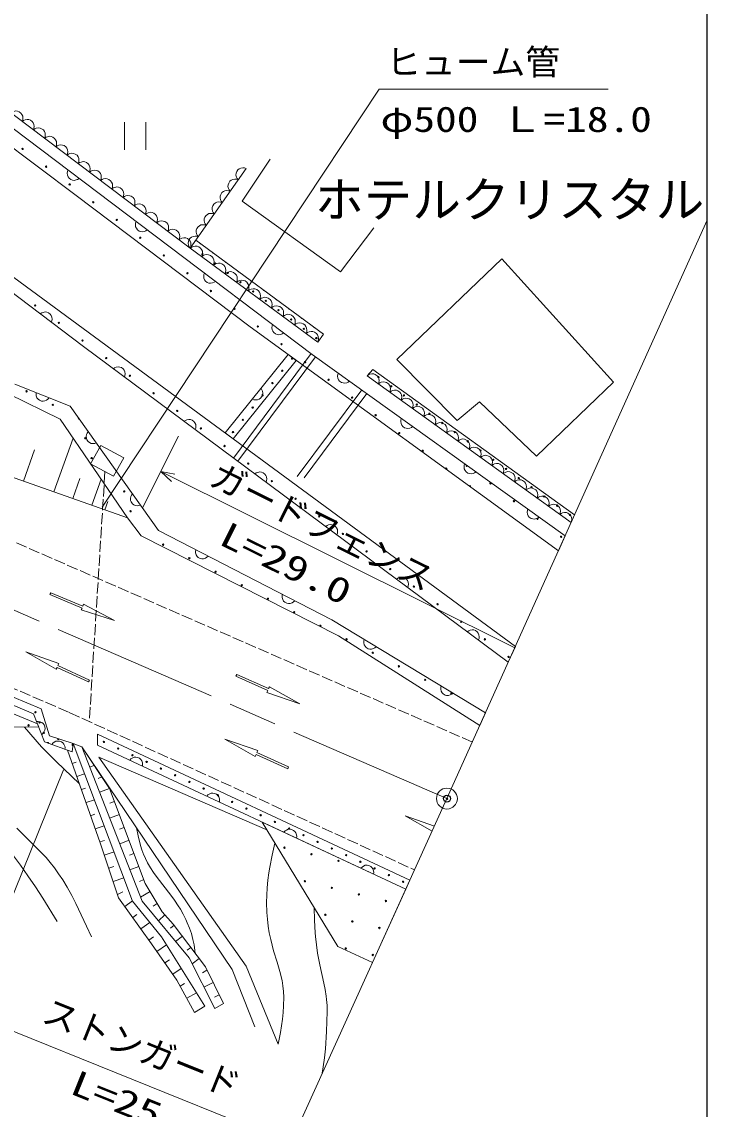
# Model space of a CAD drawing. Units: millimetres, scale not verified. Extents: x -64763 to 575237, y -104041 to 255959.
# Drawn here: x 424929 to 474237, y 117036 to 195314 of the extents above; entities that cross this region are included whole.
import ezdxf
from ezdxf.enums import TextEntityAlignment as Align

# ---------------------------------------------------------------- set-up
doc = ezdxf.new("R2010")
doc.units = ezdxf.units.MM
doc.header["$LTSCALE"] = 1000
doc.header["$PDMODE"] = 32
doc.header["$PDSIZE"] = 500
doc.linetypes.add('CHAIN', pattern=[18.5, 12, -1.5, 3.5, -1.5])
doc.linetypes.add('USER1', pattern=[1, 0.8, -0.2])
for name, color, linetype, lineweight in [('M-BGD', 7, 'Continuous', 13), ('M-BMK-LINE', 2, 'Continuous', 13), ('M-BMK-SRVR', 3, 'Continuous', 13), ('M-STR-HTXT', 7, 'Continuous', 13), ('M-TTL-BAND', 7, 'Continuous', 25)]:
    doc.layers.add(name, color=color, linetype=linetype, lineweight=lineweight)
doc.layers.add('M-BMK-HTXT', color=7, linetype='Continuous')
doc.layers.add('M-OTRS', color=6, linetype='Continuous')
doc.styles.add('ＭＳ ゴシック', font='')
doc.styles.get('ＭＳ ゴシック').set_extended_font_data('MS Gothic')

# ---------------------------------------------------------------- blocks, each defined once
blk = doc.blocks.new('BUHIN1')
at = {"color": 3, "linetype": 'Continuous', "lineweight": 13}
for radius in [750, 22.5]:
    blk.add_circle((0, 0), radius, dxfattribs=at)
blk = doc.blocks.new('BUHIN14')
at = {"color": 6, "linetype": 'Continuous', "lineweight": 13}
for radius in [50, 1.5]:
    blk.add_circle((0, 0), radius, dxfattribs=at)
blk = doc.blocks.new('BUHIN2')
at = {"color": 7, "linetype": 'Continuous', "lineweight": 13}
blk.add_lwpolyline([(0, 500), (115, 460), (212, 400), (322, 305), (382, 195), (418, 78), (418, -78), (382, -195), (322, -305), (212, -402), (115, -462), (0, -500)], dxfattribs=at)
blk = doc.blocks.new('BUHIN3')
at = {"color": 7, "linetype": 'Continuous', "lineweight": 13}
blk.add_lwpolyline([(0, -500), (115, -462.5), (212.5, -402.5), (322.5, -305), (382.5, -195), (420, -77.5), (420, 77.5), (382.5, 195), (322.5, 305), (212.5, 402.5), (115, 460), (0, 500)], dxfattribs=at)
blk = doc.blocks.new('BUHIN8')
at = {"color": 7, "linetype": 'Continuous', "lineweight": 13}
for p, q in [((-770, 1000), (-770, -1000)), ((765, -1000), (765, 1000))]:
    blk.add_line(p, q, dxfattribs=at)
blk = doc.blocks.new('BUHIN13')
at = {"color": 7, "linetype": 'Continuous', "lineweight": 13}
blk.add_lwpolyline([(-288, -1000), (0, 0), (285, -1000)], dxfattribs=at)

msp = doc.modelspace()

# ---------------------------------------------------------------- linework, layer by layer
at = {"layer": 'M-BGD'}
for p, q in [((428840, 182807), (414433, 193645)), ((416379, 193602), (445827, 171368)), ((437050, 179022), (419316, 192400)), ((441063, 184755), (437050, 179022)), ((442788, 185421), (440784, 182394)), ((429362, 171932), (413161, 184251)), ((441354, 173346), (428840, 182807)), ((440784, 182394), (447862, 177319)), ((447862, 177319), (450250, 180475)), ((437050, 179022), (437442, 179583)), ((437442, 179583), (446631, 172824)), ((446217, 172262), (437050, 179022)), ((459468, 178260), (451906, 171002)), ((467484, 169363), (459468, 178260)), ((423546, 177502), (460437, 150352)), ((463530, 157230), (441354, 173346)), ((446631, 172824), (446217, 172262)), ((459929, 149221), (429362, 171932)), ((445738, 171435), (440156, 163912)), ((439560, 165716), (444090, 171358)), ((444672, 170935), (440128, 165298)), ((446052, 171206), (440467, 163681)), ((444090, 171358), (444672, 170935)), ((445827, 171368), (464021, 158321)), ((451906, 171002), (456252, 166612)), ((449770, 169834), (450185, 170278)), ((450185, 170278), (464699, 159829)), ((424440, 169222), (428413, 167640)), ((464443, 159261), (449770, 169834)), ((467484, 169363), (461946, 164048)), ((423970, 168543), (427690, 166710)), ((427690, 166710), (423970, 168543)), ((449383, 168818), (444750, 162576)), ((449746, 168558), (445243, 162492)), ((428413, 167640), (434775, 158686)), ((456252, 166612), (457860, 167960)), ((457860, 167960), (461946, 164048)), ((427690, 166710), (432541, 159595)), ((432541, 159595), (427690, 166710)), ((427243, 161469), (428616, 165352)), ((440128, 165298), (439560, 165716)), ((425045, 162246), (425845, 164510)), ((429880, 163498), (430610, 164809)), ((430610, 164809), (432260, 163920)), ((432541, 159595), (420197, 163961)), ((431530, 162609), (432260, 163920)), ((429880, 163498), (431530, 162609)), ((428602, 160988), (429112, 162432)), ((429960, 160508), (430629, 162399)), ((430906, 160173), (431118, 160772)), ((464699, 159829), (464443, 159261)), ((433529, 158316), (432541, 159595)), ((447701, 151112), (433529, 158316)), ((434775, 158686), (447230, 152256)), ((464021, 158321), (463530, 157230)), ((397596, 157909), (426324, 145849)), ((425784, 145489), (397848, 157261)), ((426059, 144790), (398419, 156201)), ((426059, 144790), (398419, 156201)), ((426958, 154076), (427016, 154215)), ((427016, 154215), (429322, 153249)), ((429265, 153111), (426958, 154076)), ((429207, 152973), (429265, 153111)), ((431600, 152215), (429207, 152973)), ((429322, 153249), (429380, 153388)), ((429380, 153388), (431600, 152215)), ((447230, 152256), (458289, 145575)), ((457877, 144659), (447701, 151112)), ((460437, 150352), (459929, 149221)), ((427403, 148703), (425224, 149950)), ((425224, 149950), (427590, 149112)), ((427465, 148839), (427403, 148703)), ((429737, 147796), (427465, 148839)), ((427590, 149112), (427528, 148975)), ((427528, 148975), (429800, 147932)), ((440338, 148200), (440400, 148336)), ((442620, 147177), (440338, 148200)), ((440400, 148336), (442681, 147314)), ((429800, 147932), (429737, 147796)), ((442558, 147040), (442620, 147177)), ((442681, 147314), (442742, 147451)), ((442742, 147451), (444932, 146223)), ((444932, 146223), (442558, 147040)), ((426324, 145849), (426936, 143905)), ((426576, 143473), (425784, 145489)), ((458289, 145575), (457877, 144659)), ((405536, 144636), (426156, 144541)), ((426156, 144541), (426059, 144790)), ((428556, 142753), (426576, 143473)), ((426936, 143905), (428628, 143365)), ((428556, 142753), (428628, 143365)), ((428628, 143365), (428556, 142753)), ((428628, 143365), (429238, 143131)), ((428628, 143365), (432906, 132017)), ((430378, 143250), (430378, 144027)), ((430378, 144027), (452847, 133527)), ((452552, 132876), (430378, 143250)), ((441719, 142438), (439533, 143673)), ((439533, 143673), (441904, 142848)), ((430568, 136206), (428228, 142872)), ((428228, 142872), (428556, 142753)), ((429238, 143131), (440071, 127094)), ((433588, 132017), (429238, 143131)), ((429238, 143131), (431250, 140135)), ((429585, 142613), (429533, 142593)), ((441780, 142575), (441719, 142438)), ((444059, 141546), (441780, 142575)), ((441904, 142848), (441842, 142712)), ((441842, 142712), (444120, 141682)), ((428561, 141924), (428852, 142026)), ((430141, 141785), (429813, 141662)), ((442556, 137153), (430468, 142373)), ((430468, 142373), (441072, 127330)), ((444120, 141682), (444059, 141546)), ((428890, 140985), (429451, 141182)), ((430696, 140957), (430417, 140853)), ((429220, 140046), (429511, 140148)), ((431252, 140129), (430520, 139855)), ((431250, 140135), (433815, 133284)), ((429550, 139107), (430153, 139319)), ((431602, 139196), (431256, 139066)), ((429881, 138164), (430194, 138273)), ((431951, 138262), (431247, 137998)), ((454444, 137045), (452515, 138161)), ((452515, 138161), (454609, 137409)), ((430212, 137220), (430859, 137447)), ((432301, 137328), (431955, 137199)), ((442217, 137711), (447672, 128744)), ((452552, 132876), (442217, 137711)), ((430544, 136274), (430879, 136389)), ((431899, 132245), (430568, 136206)), ((432650, 136395), (431973, 136142)), ((430864, 135324), (431570, 135561)), ((433002, 135456), (432670, 135332)), ((431182, 134380), (431552, 134505)), ((433353, 134517), (432704, 134274)), ((431499, 133437), (432273, 133697)), ((433703, 133584), (433397, 133436)), ((433815, 133284), (435017, 131238)), ((452847, 133527), (452552, 132876)), ((431817, 132488), (432201, 132679)), ((434157, 132702), (433476, 132302)), ((434270, 128933), (431899, 132245)), ((432332, 131640), (432896, 132044)), ((432906, 132017), (434984, 129452)), ((436965, 127926), (433588, 132017)), ((434662, 131842), (434390, 131646)), ((432912, 130829), (433217, 131047)), ((435217, 131021), (434760, 130597)), ((435017, 131238), (435828, 130361)), ((433492, 130019), (434146, 130486)), ((435887, 130282), (435630, 130068)), ((435828, 130361), (438134, 127277)), ((434077, 129202), (434413, 129439)), ((434984, 129452), (438101, 124452)), ((436485, 129483), (435987, 129111)), ((436088, 126335), (434270, 128933)), ((434656, 128380), (435350, 128866)), ((437085, 128680), (436834, 128493)), ((447672, 128744), (450162, 127609)), ((435227, 127565), (435552, 127792)), ((438816, 124289), (436965, 127926)), ((437685, 127877), (437181, 127501)), ((435798, 126749), (436404, 127174)), ((438244, 127054), (437924, 126861)), ((438134, 127277), (439433, 124646)), ((440071, 127094), (441692, 122957)), ((441072, 127330), (443381, 121710)), ((437354, 123997), (436088, 126335)), ((436323, 125901), (436639, 126095)), ((438686, 126159), (438029, 125835)), ((436799, 125023), (437506, 125406)), ((439128, 125263), (438805, 125103)), ((439433, 124646), (438816, 124289)), ((438101, 124452), (437354, 123997))]:
    msp.add_line(p, q, dxfattribs=at)
at = {"layer": 'M-BGD', "linetype": 'USER1'}
for p, q in [((457342, 143469), (410178, 164088)), ((430914, 162941), (429785, 144940)), ((400023, 157838), (428349, 145596)), ((428349, 145596), (453183, 134266))]:
    msp.add_line(p, q, dxfattribs=at)
at = {"layer": 'M-BGD'}
for points in [[(416590, 144586), (417249, 143694), (417925, 142815), (418175, 142503), (418727, 141847), (419301, 141196), (420964, 139362), (421700, 138520), (422420, 137666), (423519, 136308), (424182, 135458), (424829, 134597), (425368, 133842), (425912, 133040), (426440, 132226), (427482, 130554)], [(425133, 144546), (426360, 143134), (426881, 142583), (427423, 142039), (429064, 140490)], [(424572, 137268), (425592, 136267), (426595, 135254), (426674, 135165), (426983, 134800), (427276, 134422), (427583, 133991), (427873, 133548), (428199, 133010), (428520, 132433), (428823, 131848), (429213, 131039), (429590, 130211), (429934, 129435)], [(433184, 137290), (433303, 136709), (433444, 136126), (433546, 135783), (433669, 135438), (433684, 135401), (433825, 135083), (433984, 134773), (434191, 134419), (434416, 134074), (434666, 133723), (435648, 132455), (435926, 132077), (436187, 131687), (436343, 131432), (436541, 131074), (436720, 130706), (436834, 130450), (436990, 130071), (437129, 129676), (437244, 129264), (437323, 128864), (437383, 128461), (437411, 128243)], [(443137, 136199), (442945, 135331), (442774, 134459), (442708, 134065), (442634, 133519), (442580, 132970), (442548, 132450), (442537, 131930), (442557, 131199), (442596, 130711), (442656, 130224), (442735, 129740), (442836, 129250), (443048, 128446), (443306, 127625), (443548, 126791), (443576, 126674), (443652, 126303), (443709, 125927), (443749, 125519), (443769, 125108), (443764, 124487), (443733, 123998), (443681, 123512), (443538, 122564), (443381, 121710)], [(445960, 131558), (445992, 130640), (446043, 129723), (446064, 129464), (446125, 128878), (446208, 128283), (446366, 127428), (446667, 126109), (446758, 125649), (446829, 125177), (446856, 124940), (446888, 124503), (446899, 124066), (446856, 122639), (446781, 121395), (446707, 120740), (446614, 120087), (446543, 119632)]]:
    msp.add_lwpolyline(points, dxfattribs=at)
for centre in [(424990, 186160), (426683, 184882), (428376, 183604), (430069, 182325), (431762, 181047), (433455, 179769), (435148, 178491), (437925, 178583), (438836, 177911), (436841, 177213), (439746, 177240), (440657, 176568), (438534, 175934), (441567, 175897), (425893, 174897), (440227, 174656), (442478, 175225), (443389, 174553), (444299, 173882), (427596, 173632), (441920, 173378), (445210, 173210), (429298, 172367), (446120, 172539), (443613, 172100), (431001, 171101), (444372, 171071), (445306, 170821), (432704, 169836), (443664, 170189), (442956, 169307), (446999, 169543), (450584, 169740), (451502, 169079), (425278, 168713), (434407, 168571), (442247, 168424), (448692, 168265), (452420, 168418), (427163, 167740), (441539, 167542), (453338, 167756), (436109, 167306), (450385, 166987), (454255, 167095), (437812, 166041), (440831, 166660), (455173, 166433), (429503, 165338), (440123, 165777), (452078, 165709), (456091, 165772), (439515, 164776), (453771, 164430), (457009, 165111), (457927, 164449), (429959, 163909), (458845, 163788), (441218, 163510), (459763, 163127), (442921, 162245), (458642, 162081), (460681, 162465), (432300, 161507), (461599, 161804), (444623, 160980), (460335, 160803), (462517, 161142), (463435, 160481), (432756, 160078), (446326, 159715), (464353, 159820), (462028, 159525), (448029, 158450), (463721, 158247), (435097, 157675), (436982, 156702), (449732, 157185), (438867, 155729), (451434, 155920), (440752, 154756), (453137, 154654), (442637, 153783), (454840, 153389), (444522, 152810), (446407, 151837), (456543, 152124), (448292, 150864), (458245, 150859), (450177, 149891), (459948, 149594), (452062, 148918), (453947, 147945), (455832, 146972), (425910, 145616), (426212, 144875), (425416, 144669), (426513, 144134), (430839, 143476), (431864, 142996), (432889, 142517), (433913, 142037), (434938, 141558), (435963, 141078), (436988, 140599), (438012, 140120), (439037, 139640), (440062, 139161), (441087, 138681), (442112, 138202), (443136, 137723), (444161, 137243), (445186, 136764), (446211, 136284), (443826, 135864), (445769, 135391), (447235, 135805), (447712, 134917), (448260, 135325), (449285, 134846), (450310, 134367), (451334, 133887), (445296, 133447), (452359, 133408), (447239, 132974), (449182, 132501), (451125, 132028), (446766, 131031), (448709, 130558), (450652, 130084), (448236, 128614), (450179, 128141)]:
    msp.add_circle(centre, 50, dxfattribs=at)
for centre, start, end in [((437806, 179374), 214.49303, 252.84221), ((438716, 178702), 209.75773, 257.57752), ((439627, 178031), 205.77745, 261.5578), ((440537, 177359), 202.26289, 265.07236), ((441448, 176688), 199.07098, 268.26427), ((442358, 176016), 196.11853, 271.21671), ((443269, 175345), 193.35213, 273.98312), ((444180, 174673), 190.735, 276.60025), ((445090, 174001), 188.2406, 279.09465), ((446001, 173330), 185.84894, 281.48631), ((429048, 166767), 138.79729, 291.99223), ((455256, 164638), 175.34165, 293.37001), ((455464, 163152), 248.77182, 219.21369), ((456949, 163359), 112.43968, 356.27198), ((457157, 161874), 312.91163, 155.07388), ((458850, 160596), 359.62068, 108.36483), ((433212, 158649), 18.96396, 56.41362), ((426815, 143393), 332.73716, 167.29651), ((427556, 143694), 148.31878, 356.28081), ((428598, 143255), 63.66978, 282.90683)]:
    msp.add_arc(centre, 50, start, end, dxfattribs=at)
at = {"layer": 'M-BMK-LINE'}
for p, q in [((455511, 139398), (474237, 181041)), ((455511, 139398), (441808, 109195)), ((450162, 127609), (452552, 132876))]:
    msp.add_line(p, q, dxfattribs=at)
at = {"layer": 'M-BMK-LINE', "linetype": 'CHAIN'}
msp.add_line((455511, 139398), (407546, 160291), dxfattribs=at)
at = {"layer": 'M-OTRS'}
msp.add_point((455511, 139398), dxfattribs=at)
at = {"layer": 'M-STR-HTXT'}
for p, q in [((430720, 160368), (450648, 190453)), ((450648, 190453), (467117, 190453)), ((433624, 160318), (436196, 165480)), ((434926, 162930), (460387, 150242)), ((427922, 141466), (420517, 123103)), ((420891, 124030), (444262, 114605))]:
    msp.add_line(p, q, dxfattribs=at)
at = {"layer": 'M-TTL-BAND'}
msp.add_line((474237, -104041), (474237, 245959), dxfattribs=at)

# ---------------------------------------------------------------- block references
at = {"layer": 'M-BGD'}
for p, xscale, yscale, rotation in [((424555, 188447), 1.009713, 1.009713, 52.97237), ((425361, 187839), 1.009713, 1.009713, 52.97237), ((426167, 187231), 1.009713, 1.009713, 52.97237), ((426974, 186623), 1.009713, 1.009713, 52.97237), ((427780, 186015), 1.009713, 1.009713, 52.97237), ((428586, 185407), 1.009713, 1.009713, 52.97237), ((429392, 184799), 1.009713, 1.009713, 52.97237), ((430198, 184191), 1.009713, 1.009713, 52.97237), ((440776, 184346), 0.9997233, 0.9997233, 145.00798), ((431004, 183583), 1.009713, 1.009713, 52.97237), ((440203, 183527), 0.9997233, 0.9997233, 145.00798), ((431810, 182975), 1.009713, 1.009713, 52.97237), ((439630, 182708), 0.9997233, 0.9997233, 145.00798), ((432616, 182367), 1.009713, 1.009713, 52.97237), ((433422, 181759), 1.009713, 1.009713, 52.97237), ((439056, 181889), 0.9997233, 0.9997233, 145.00798), ((434228, 181151), 1.009713, 1.009713, 52.97237), ((438483, 181070), 0.9997233, 0.9997233, 145.00798), ((435035, 180543), 1.009713, 1.009713, 52.97237), ((437910, 180251), 0.9997233, 0.9997233, 145.00798), ((435841, 179935), 1.009713, 1.009713, 52.97237), ((437336, 179432), 0.9997233, 0.9997233, 145.00798), ((436647, 179326), 1.009713, 1.009713, 52.97237), ((437466, 178715), 1.035472, 1.035472, 53.5908), ((438300, 178101), 1.035472, 1.035472, 53.5908), ((439133, 177486), 1.035472, 1.035472, 53.5908), ((439967, 176871), 1.035472, 1.035472, 53.5908), ((440800, 176257), 1.035472, 1.035472, 53.5908), ((441633, 175642), 1.035472, 1.035472, 53.5908), ((442467, 175028), 1.035472, 1.035472, 53.5908), ((443300, 174413), 1.035472, 1.035472, 53.5908), ((444133, 173798), 1.035472, 1.035472, 53.5908), ((444967, 173184), 1.035472, 1.035472, 53.5908), ((445800, 172569), 1.035472, 1.035472, 53.5908), ((450178, 169540), 1.00474, 1.00474, 54.22654), ((450993, 168953), 1.00474, 1.00474, 54.22654), ((451808, 168365), 1.00474, 1.00474, 54.22654), ((452623, 167778), 1.00474, 1.00474, 54.22654), ((453438, 167191), 1.00474, 1.00474, 54.22654), ((454254, 166603), 1.00474, 1.00474, 54.22654), ((455069, 166016), 1.00474, 1.00474, 54.22654), ((455884, 165429), 1.00474, 1.00474, 54.22654), ((456699, 164841), 1.00474, 1.00474, 54.22654), ((457514, 164254), 1.00474, 1.00474, 54.22654), ((458329, 163666), 1.00474, 1.00474, 54.22654), ((459145, 163079), 1.00474, 1.00474, 54.22654), ((459960, 162492), 1.00474, 1.00474, 54.22654), ((460775, 161904), 1.00474, 1.00474, 54.22654), ((461590, 161317), 1.00474, 1.00474, 54.22654), ((462405, 160730), 1.00474, 1.00474, 54.22654), ((463220, 160142), 1.00474, 1.00474, 54.22654), ((464036, 159555), 1.00474, 1.00474, 54.22654)]:
    msp.add_blockref('BUHIN3', p, dxfattribs=dict(at, xscale=xscale, yscale=yscale, rotation=rotation))
msp.add_blockref('BUHIN8', (433090, 187087), dxfattribs=at)
for p, rotation in [((428649, 184338), 232.94646), ((433557, 180632), 232.94646), ((438465, 176926), 232.94646), ((426662, 173985), 52.75178), ((443373, 173221), 232.94646), ((431910, 170039), 53.38786), ((448101, 169737), 234.35576), ((426426, 168431), 248.28236), ((441825, 168537), 321.24613), ((437004, 166254), 53.38786), ((452649, 166475), 234.35576), ((430003, 165402), 215.3948), ((442098, 162469), 53.38786), ((457198, 163214), 234.35576), ((433184, 160925), 215.3948), ((461746, 159952), 234.35576), ((447193, 158684), 53.38786), ((437889, 157079), 242.69648), ((452287, 154899), 53.38786), ((444116, 153864), 242.69648), ((457381, 151114), 53.38786), ((449995, 150586), 238.86081), ((455524, 147245), 238.86081), ((426180, 144481), 21.44774), ((427566, 143113), 70.01689), ((433150, 141953), 64.92849), ((438693, 139360), 64.92849), ((444237, 136766), 64.92849), ((449780, 134173), 64.92849)]:
    msp.add_blockref('BUHIN2', p, dxfattribs=dict(at, rotation=rotation))
at = {"layer": 'M-BMK-SRVR'}
msp.add_blockref('BUHIN1', (455511, 139398), dxfattribs=at)
at = {"layer": 'M-OTRS'}
msp.add_blockref('BUHIN14', (455520, 139384), dxfattribs=at)
at = {"layer": 'M-STR-HTXT', "rotation": 63.51193}
msp.add_blockref('BUHIN13', (434926, 162930), dxfattribs=at)

# ---------------------------------------------------------------- texts
at = {"layer": 'M-BMK-HTXT', "style": 'ＭＳ ゴシック'}
msp.add_text('ホテルクリスタル', height=2566, dxfattribs=at).set_placement((446021, 180464), align=Align.BOTTOM_LEFT)
at = {"layer": 'M-STR-HTXT', "style": 'ＭＳ ゴシック'}
msp.add_text('ヒューム管', height=1833, dxfattribs=at).set_placement((451148, 190953), align=Align.BOTTOM_LEFT)
at = {"layer": 'M-STR-HTXT', "style": 'ＭＳ ゴシック', "width": 1.25}
msp.add_text('φ500 Ｌ=18.0', height=1833, dxfattribs=at).set_placement((450731, 186832), align=Align.BOTTOM_LEFT)
at = {"layer": 'M-STR-HTXT', "style": 'ＭＳ ゴシック'}
for s, rotation, p in [('ガードフェンス', 333.6, (438051, 161556)), ('ストンガード', 338.1, (426056, 122867))]:
    msp.add_text(s, height=1833, rotation=rotation, dxfattribs=at).set_placement(p, align=Align.BOTTOM_LEFT)
at = {"layer": 'M-STR-HTXT', "style": 'ＭＳ ゴシック', "width": 1.35}
for s, rotation, p in [('L=29.0', 333.6, (438759, 157265)), ('L=25.0', 338.1, (428079, 117697))]:
    msp.add_text(s, height=1833, rotation=rotation, dxfattribs=at).set_placement(p, align=Align.BOTTOM_LEFT)

doc.saveas('drawing.dxf')
